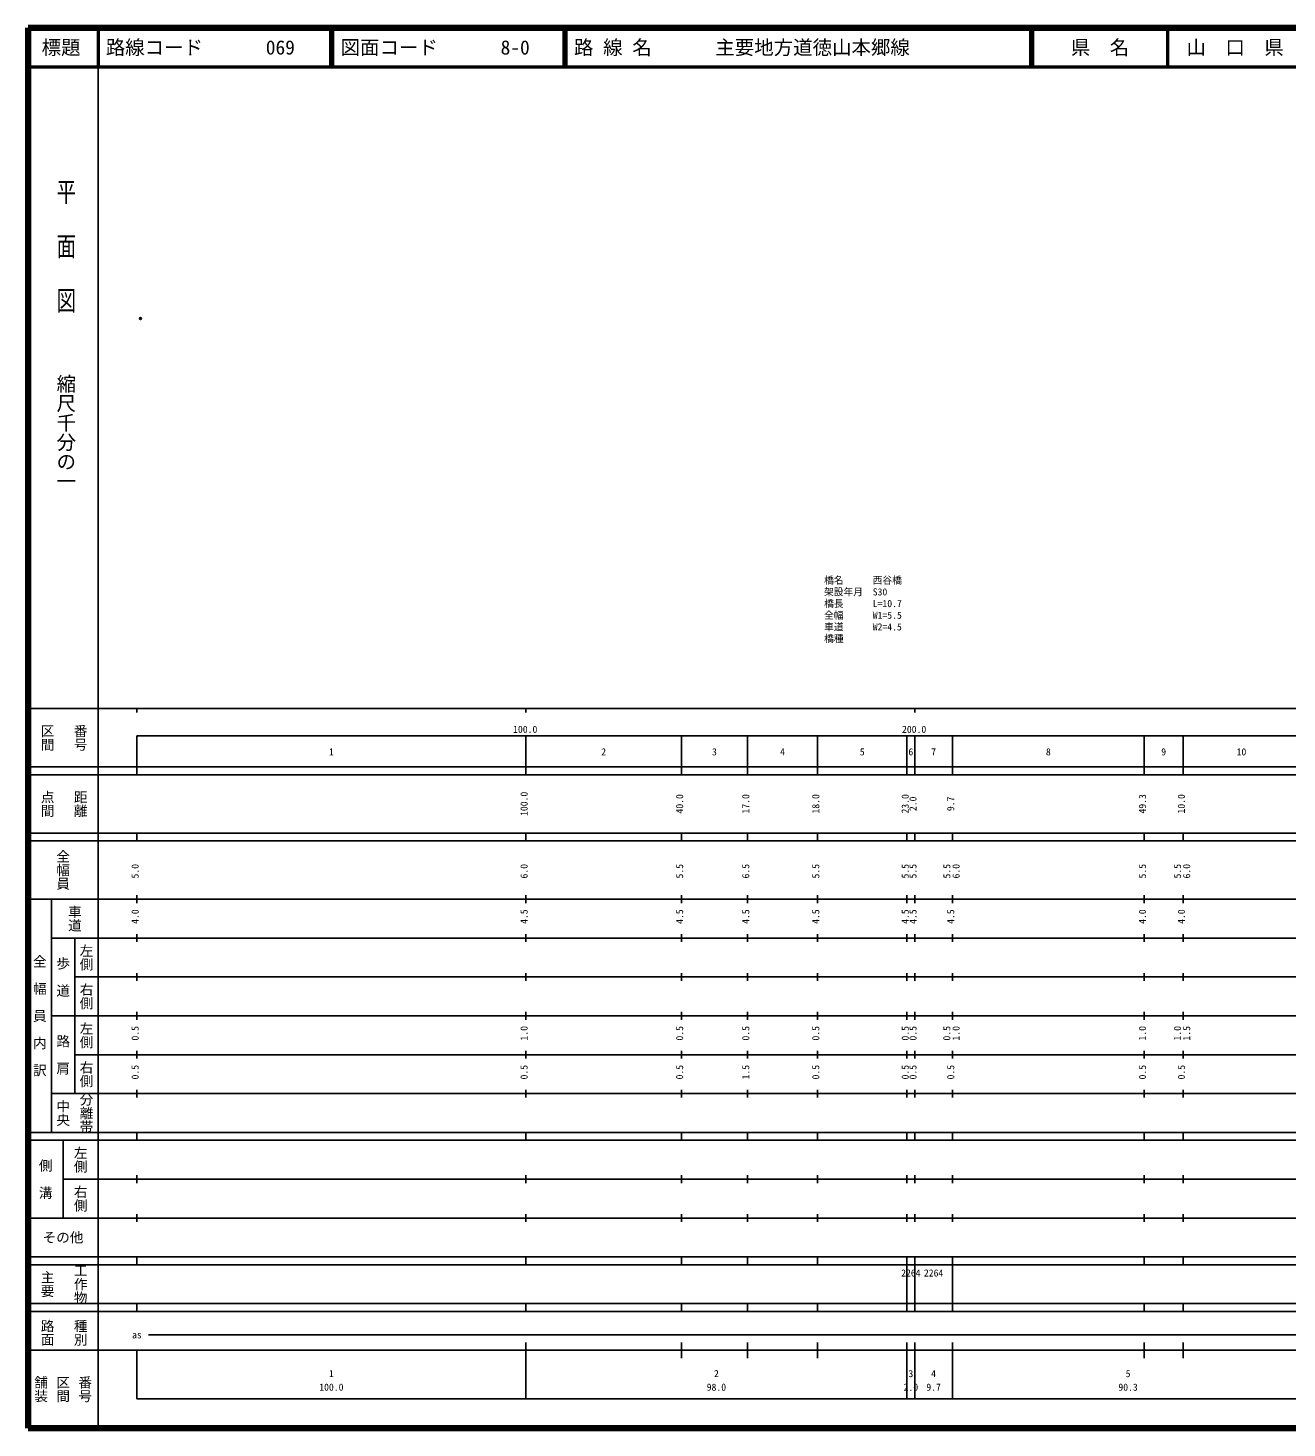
# Model space of a CAD drawing. Units: millimetres on the paper. Extents: x 40 to 680, y 20 to 380.
# Drawn here: x 40 to 363.7, y 20 to 380 of the extents above; entities that cross this region are included whole.
import ezdxf
from ezdxf.enums import TextEntityAlignment as Align

# ---------------------------------------------------------------- set-up
doc = ezdxf.new("R2010")
doc.units = ezdxf.units.MM
doc.header["$PDMODE"] = 32
doc.header["$PDSIZE"] = 0.5
for name, color, linetype in [('M-OTRS', 6, 'Continuous'), ('M-STR-HTXT', 7, 'Continuous'), ('M-TTL-TXT', 7, 'Continuous')]:
    doc.layers.add(name, color=color, linetype=linetype)
for name, color, linetype, lineweight in [('M-TTL', 2, 'Continuous', 140), ('M-TTL-BAND', 7, 'Continuous', 25), ('M-TTL-LINE', 7, 'Continuous', 50)]:
    doc.layers.add(name, color=color, linetype=linetype, lineweight=lineweight)
doc.styles.add('@ＭＳ ゴシック', font='')
doc.styles.add('ＭＳ ゴシック', font='')
doc.styles.get('@ＭＳ ゴシック').set_extended_font_data('@MS Gothic')
doc.styles.get('ＭＳ ゴシック').set_extended_font_data('MS Gothic')

msp = doc.modelspace()

# ---------------------------------------------------------------- linework, layer by layer
at = {"layer": 'M-OTRS'}
msp.add_point((68.898, 305.277), dxfattribs=at)
at = {"layer": 'M-TTL'}
for p, q in [((40, 380), (40, 20)), ((680, 380), (40, 380)), ((40, 20), (680, 20))]:
    msp.add_line(p, q, dxfattribs=at)
at = {"layer": 'M-TTL-BAND'}
for p, q in [((58, 370), (58, 20)), ((40, 205), (579, 205)), ((68, 205), (68, 204)), ((168, 205), (168, 204)), ((268, 205), (268, 204)), ((68, 198), (579, 198)), ((68, 198), (68, 188)), ((168, 188), (168, 198)), ((208, 188), (208, 198)), ((225, 188), (225, 198)), ((243, 188), (243, 198)), ((266, 188), (266, 198)), ((268, 188), (268, 198)), ((277.7, 188), (277.7, 198)), ((327, 188), (327, 198)), ((337, 188), (337, 198)), ((40, 190), (579, 190)), ((40, 188), (579, 188)), ((40, 173), (579, 173)), ((68, 171), (68, 173)), ((168, 171), (168, 173)), ((208, 171), (208, 173)), ((225, 171), (225, 173)), ((243, 171), (243, 173)), ((266, 171), (266, 173)), ((268, 171), (268, 173)), ((277.7, 171), (277.7, 173)), ((327, 171), (327, 173)), ((337, 171), (337, 173)), ((40, 171), (579, 171)), ((40, 156), (579, 156)), ((46, 96), (46, 156)), ((68, 155), (68, 157)), ((168, 155), (168, 157)), ((208, 155), (208, 157)), ((225, 155), (225, 157)), ((243, 155), (243, 157)), ((266, 155), (266, 157)), ((268, 155), (268, 157)), ((277.7, 155), (277.7, 157)), ((327, 155), (327, 157)), ((337, 155), (337, 157)), ((46, 146), (579, 146)), ((52, 146), (52, 106)), ((68, 145), (68, 147)), ((168, 145), (168, 147)), ((208, 145), (208, 147)), ((225, 145), (225, 147)), ((243, 145), (243, 147)), ((266, 145), (266, 147)), ((268, 145), (268, 147)), ((277.7, 145), (277.7, 147)), ((327, 145), (327, 147)), ((337, 145), (337, 147)), ((68, 135), (68, 137)), ((168, 135), (168, 137)), ((208, 135), (208, 137)), ((225, 135), (225, 137)), ((243, 135), (243, 137)), ((266, 135), (266, 137)), ((268, 135), (268, 137)), ((277.7, 135), (277.7, 137)), ((327, 135), (327, 137)), ((337, 135), (337, 137)), ((52, 136), (579, 136)), ((46, 126), (579, 126)), ((68, 125), (68, 127)), ((168, 125), (168, 127)), ((208, 125), (208, 127)), ((225, 125), (225, 127)), ((243, 125), (243, 127)), ((266, 125), (266, 127)), ((268, 125), (268, 127)), ((277.7, 125), (277.7, 127)), ((327, 125), (327, 127)), ((337, 125), (337, 127)), ((52, 116), (579, 116)), ((68, 115), (68, 117)), ((168, 115), (168, 117)), ((208, 115), (208, 117)), ((225, 115), (225, 117)), ((243, 115), (243, 117)), ((266, 115), (266, 117)), ((268, 115), (268, 117)), ((277.7, 115), (277.7, 117)), ((327, 115), (327, 117)), ((337, 115), (337, 117)), ((46, 106), (579, 106)), ((68, 105), (68, 107)), ((168, 105), (168, 107)), ((208, 105), (208, 107)), ((225, 105), (225, 107)), ((243, 105), (243, 107)), ((266, 105), (266, 107)), ((268, 105), (268, 107)), ((277.7, 105), (277.7, 107)), ((327, 105), (327, 107)), ((337, 105), (337, 107)), ((40, 96), (579, 96)), ((40, 94), (579, 94)), ((49, 94), (49, 74)), ((68, 94), (68, 96)), ((168, 94), (168, 96)), ((208, 94), (208, 96)), ((225, 94), (225, 96)), ((243, 94), (243, 96)), ((266, 94), (266, 96)), ((268, 94), (268, 96)), ((277.7, 94), (277.7, 96)), ((327, 94), (327, 96)), ((337, 94), (337, 96)), ((49, 84), (579, 84)), ((68, 83), (68, 85)), ((168, 83), (168, 85)), ((208, 83), (208, 85)), ((225, 83), (225, 85)), ((243, 83), (243, 85)), ((266, 83), (266, 85)), ((268, 83), (268, 85)), ((277.7, 83), (277.7, 85)), ((327, 83), (327, 85)), ((337, 83), (337, 85)), ((40, 74), (579, 74)), ((68, 73), (68, 75)), ((168, 73), (168, 75)), ((208, 73), (208, 75)), ((225, 73), (225, 75)), ((243, 73), (243, 75)), ((266, 73), (266, 75)), ((268, 73), (268, 75)), ((277.7, 73), (277.7, 75)), ((327, 73), (327, 75)), ((337, 73), (337, 75)), ((40, 64), (579, 64)), ((40, 62), (579, 62)), ((68, 62), (68, 64)), ((168, 62), (168, 64)), ((208, 62), (208, 64)), ((225, 62), (225, 64)), ((243, 62), (243, 64)), ((266, 62), (266, 64)), ((266, 52), (266, 62)), ((268, 62), (268, 64)), ((268, 52), (268, 62)), ((268, 52), (268, 62)), ((277.7, 62), (277.7, 64)), ((277.7, 52), (277.7, 62)), ((327, 62), (327, 64)), ((337, 62), (337, 64)), ((40, 52), (579, 52)), ((68, 50), (68, 52)), ((168, 50), (168, 52)), ((208, 50), (208, 52)), ((225, 50), (225, 52)), ((243, 50), (243, 52)), ((266, 50), (266, 52)), ((268, 50), (268, 52)), ((277.7, 50), (277.7, 52)), ((327, 50), (327, 52)), ((337, 50), (337, 52)), ((40, 50), (579, 50)), ((71, 44), (565, 44)), ((40, 40), (579, 40)), ((68, 40), (68, 27.5)), ((168, 27.5), (168, 42)), ((208, 38), (208, 42)), ((225, 38), (225, 42)), ((243, 38), (243, 42)), ((266, 27.5), (266, 42)), ((268, 27.5), (268, 42)), ((277.7, 27.5), (277.7, 42)), ((327, 38), (327, 42)), ((337, 38), (337, 42)), ((68, 27.5), (579, 27.5))]:
    msp.add_line(p, q, dxfattribs=at)
at = {"layer": 'M-TTL-LINE'}
for p, q in [((58, 380), (58, 370)), ((117.75, 380), (117.75, 370)), ((118.25, 380), (118.25, 370)), ((177.75, 380), (177.75, 370)), ((178.25, 380), (178.25, 370)), ((297.75, 380), (297.75, 370)), ((298.25, 380), (298.25, 370)), ((333, 380), (333, 370)), ((40, 370), (680, 370))]:
    msp.add_line(p, q, dxfattribs=at)

# ---------------------------------------------------------------- texts
at = {"layer": 'M-STR-HTXT', "style": 'ＭＳ ゴシック'}
for s, p in [('橋名\u3000\u3000\u3000西谷橋', (244.693, 236.534)), ('架設年月\u3000S30', (244.693, 233.534)), ('橋長\u3000\u3000\u3000L=10.7', (244.693, 230.534)), ('全幅\u3000\u3000\u3000W1=5.5', (244.693, 227.534)), ('車道\u3000\u3000\u3000W2=4.5', (244.693, 224.534)), ('橋種\u3000\u3000\u3000', (244.693, 221.534))]:
    msp.add_text(s, height=1.833, dxfattribs=at).set_placement(p, align=Align.BOTTOM_LEFT)
at = {"layer": 'M-TTL-BAND', "style": '@ＭＳ ゴシック', "width": 1.4}
msp.add_text('平  面  図', height=3.666, rotation=270, dxfattribs=at).set_placement((49.777, 306.475), align=Align.MIDDLE_RIGHT)
at = {"layer": 'M-TTL-BAND', "style": '@ＭＳ ゴシック'}
msp.add_text('縮尺千分の一', height=3.666, rotation=270, dxfattribs=at).set_placement((49.777, 261.03), align=Align.MIDDLE_RIGHT)
for s, p in [('区間', (45, 197.5)), ('番号', (53.5, 197.5)), ('点間', (45, 180.5)), ('距離', (53.5, 180.5)), ('全幅員', (49, 163.5)), ('車道', (52, 151)), ('左側', (55, 141)), ('全\u3000幅\u3000員\u3000内\u3000訳', (43, 126)), ('歩\u3000道', (49, 136)), ('右側', (55, 131)), ('左側', (55, 121)), ('路\u3000肩', (49, 116)), ('右側', (55, 111)), ('分離帯', (55, 101)), ('中央', (49, 101)), ('左側', (53.5, 89)), ('側\u3000溝', (44.5, 84)), ('右側', (53.5, 79)), ('工作物', (53.5, 57)), ('主要', (45, 57)), ('路面', (45, 44.5)), ('種別', (53.5, 44.5)), ('舗装', (43.333, 30)), ('区間', (49, 30)), ('番号', (54.667, 30))]:
    msp.add_text(s, height=2.566, rotation=270, dxfattribs=at).set_placement(p, align=Align.MIDDLE_CENTER)
at = {"layer": 'M-TTL-BAND', "style": 'ＭＳ ゴシック'}
for s, p in [('100.0', (167.844, 198.195)), ('200.0', (267.844, 198.195)), ('1', (118, 192.405)), ('2', (188, 192.405)), ('3', (216.5, 192.405)), ('4', (234, 192.405)), ('5', (254.5, 192.405)), ('6', (267, 192.405)), ('7', (272.85, 192.405)), ('8', (302.35, 192.405)), ('9', (332, 192.405)), ('10', (352, 192.405)), ('as', (68, 42.5)), ('1', (118, 32.523)), ('2', (217, 32.523)), ('3', (267, 32.523)), ('4', (272.85, 32.523)), ('5', (322.85, 32.523)), ('100.0', (118, 29.033)), ('98.0', (217, 29.033)), ('2.0', (267, 29.033)), ('9.7', (272.85, 29.033)), ('90.3', (322.85, 29.033))]:
    msp.add_text(s, height=1.833, dxfattribs=at).set_placement(p, align=Align.BOTTOM_CENTER)
for s, p in [('100.0', (169, 180.5)), ('40.0', (209, 180.5)), ('17.0', (226, 180.5)), ('18.0', (244, 180.5)), ('23.0', (267, 180.5)), ('2.0', (269, 180.5)), ('9.7', (278.7, 180.5)), ('49.3', (328, 180.5)), ('10.0', (338, 180.5)), ('5.0', (69, 163.174)), ('6.0', (169, 163.174)), ('5.5', (209, 163.174)), ('6.5', (226, 163.174)), ('5.5', (244, 163.174)), ('5.5', (267, 163.174)), ('5.5', (269, 163.174)), ('5.5', (277.7, 163.174)), ('6.0', (280.07, 163.174)), ('5.5', (328, 163.174)), ('5.5', (337, 163.174)), ('6.0', (339.37, 163.174)), ('4.0', (69, 151.5)), ('4.5', (169, 151.5)), ('4.5', (209, 151.5)), ('4.5', (226, 151.5)), ('4.5', (244, 151.5)), ('4.5', (267, 151.5)), ('4.5', (269, 151.5)), ('4.5', (278.7, 151.5)), ('4.0', (328, 151.5)), ('4.0', (338, 151.5)), ('0.5', (69, 121.5)), ('1.0', (169, 121.5)), ('0.5', (209, 121.5)), ('0.5', (226, 121.5)), ('0.5', (244, 121.5)), ('0.5', (267, 121.5)), ('0.5', (269, 121.5)), ('0.5', (277.7, 121.5)), ('1.0', (280.07, 121.5)), ('1.0', (328, 121.5)), ('1.0', (337, 121.5)), ('1.5', (339.37, 121.5)), ('0.5', (69, 111.5)), ('0.5', (169, 111.5)), ('0.5', (209, 111.5)), ('1.5', (226, 111.5)), ('0.5', (244, 111.5)), ('0.5', (267, 111.5)), ('0.5', (269, 111.5)), ('0.5', (278.7, 111.5)), ('0.5', (328, 111.5)), ('0.5', (338, 111.5))]:
    msp.add_text(s, height=1.833, rotation=90, dxfattribs=at).set_placement(p, align=Align.BOTTOM_CENTER)
msp.add_text('その他', height=2.566, dxfattribs=at).set_placement((49, 69), align=Align.MIDDLE_CENTER)
for p in [(264.5, 58.405), (270.35, 58.405)]:
    msp.add_text('2264', height=1.833, dxfattribs=at).set_placement(p, align=Align.BOTTOM_LEFT)
at = {"layer": 'M-TTL-TXT', "style": 'ＭＳ ゴシック'}
for s, p in [('標題', (48.5, 375)), ('県\u3000名', (315.625, 375)), ('山\u3000口\u3000県', (350.375, 375))]:
    msp.add_text(s, height=3.666, dxfattribs=at).set_placement(p, align=Align.MIDDLE_CENTER)
for s, p in [('路線コード', (60, 375)), ('069', (101.142, 375)), ('図面コード', (120.38, 375)), ('8-0', (161.521, 375)), ('路 線 名', (180.38, 375)), ('主要地方道徳山本郷線', (216.734, 375))]:
    msp.add_text(s, height=3.666, dxfattribs=at).set_placement(p, align=Align.MIDDLE_LEFT)

doc.saveas('drawing.dxf')
